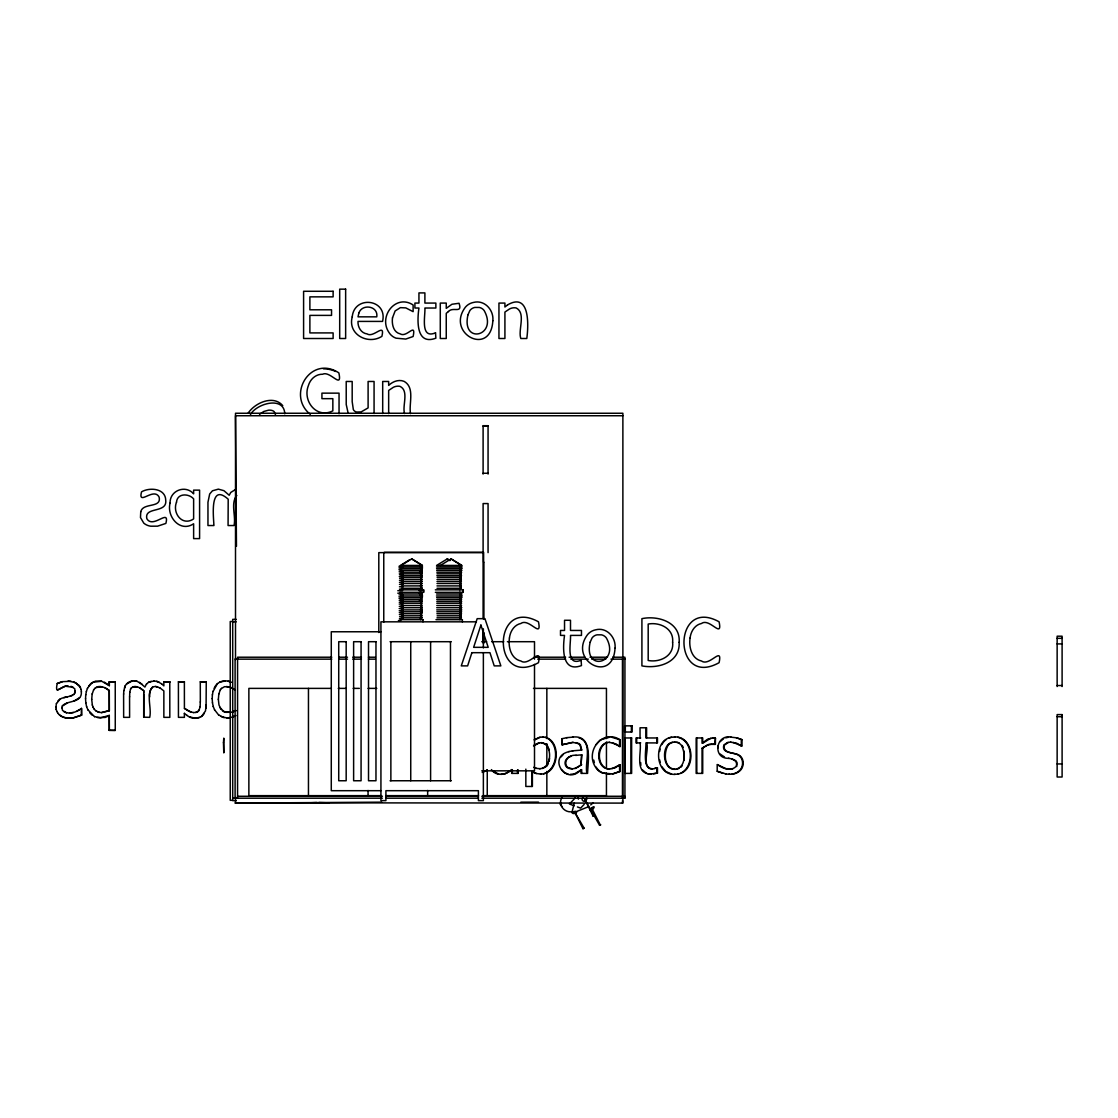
<?xml version="1.0" encoding="UTF-8"?>
<svg xmlns="http://www.w3.org/2000/svg" width="1118" height="1118" viewBox="0 0 1118 1118"><rect width="100%" height="100%" fill="white"/><g stroke="black" fill="none" stroke-linecap="round" stroke-linejoin="round"><path stroke-width="1.5" d="M68.31 686.131C62.301 684.006 54.307 697.255 57.214 683.489L62.217 681.659L71.035 681.281M57.912 713.2L59.492 714.975A13.514 13.514 -14.9 0 0 66.493 718.008L73.229 717.966L81.558 715.227L81.516 708.379L76.709 711.397M81.558 715.227L81.516 708.379M87.484 688.395L90.81 683.517L95.561 681.1L101.514 681.141L109.326 685.655L109.284 681.784L115.238 681.784L115.266 730.403L109.312 730.403L109.271 715.408L100.452 717.882L94.541 716.568M97.322 711.677L101.486 712.697L109.312 710.727L109.271 690.505L104.785 687.598M109.312 730.403L109.271 715.408M109.312 710.727L109.271 690.505M109.326 685.655L109.284 681.784M123.609 693.887L123.651 717.351L129.604 717.351L129.576 696.71M152.467 687.081C145.871 695.019 151.88 708.001 149.714 717.351L143.705 717.183L143.719 693.887M143.747 717.351L143.761 692.126M161.481 683.629L163.871 685.879L163.829 681.784L169.824 681.952L163.829 681.784M169.782 681.784L169.824 717.351L163.857 717.351L163.857 690.91L159.692 687.682M184.358 713.256L184.4 717.351L178.447 717.351L178.405 681.784L184.414 681.952L178.405 681.784M191.346 712.348L184.414 708.379L184.372 681.784M200.332 702.104L200.29 681.784L206.257 681.784L206.075 708.239M129.618 696.877L129.758 692.196M149.714 696.877C148.708 691.86 151.377 684.468 157.666 686.941M200.122 706.786L200.29 701.936M85.569 698.708L85.737 694.697M212.224 698.708L212.392 694.697M123.651 694.054L123.805 690.561M143.803 692.294L143.845 690.854L139.484 687.598M206.243 704.759L205.446 711.006L201.436 716.596M91.718 699.379L92.165 693.845M218.373 699.379L218.821 693.845M717.994 747.914L718.217 745.636M684.174 760.142L684.174 751.184M549.217 761.148L549.525 758.284M284.755 413.814C284.265 395.8 256.665 403.374 250.46 414.568M593.183 816.21L594.329 815.749L593.183 816.21L584.756 799.3L599.569 825.266L600.45 825.252L591.883 808.426L591.017 808.44M584.113 828.214L582.967 828.676L574.54 811.78L584.085 828.117L582.967 828.676M599.569 825.266L600.701 824.707M55.942 707.149L56.403 703.46M81.362 691.735C82.089 703.376 67.583 699.994 62.273 705.947L62.035 707.974M75.283 690.938L74.123 694.418M75.018 693.048L74.78 688.758L70.993 686.27M572.025 812.031L572.067 812.716A2.809 1.467 -1 0 0 573.241 813.527L576.133 813.359L576.678 812.101A2.809 1.467 -1 0 0 575.504 811.291L572.025 812.031L574.359 802.906M85.779 694.865L86.379 691.259M212.434 694.865L213.035 691.259M736.72 766.473L736.93 762.141M123.846 690.714L125.328 685.627M659.634 751.492L660.165 749.032M730.99 742.142L727.636 742.464L723.891 744.937C721.138 753.588 733.422 752.232 738.187 754.999C743.875 758.172 743.889 767.018 739.082 771.001A13.514 13.402 -90 0 1 732.136 774.033M728.293 742.464L724.534 744.937C721.795 753.588 734.079 752.232 738.83 754.999C744.518 758.172 744.532 767.018 739.725 771.001A13.514 13.402 -90 0 1 732.793 774.033L728.866 774.243M129.8 692.363L130.554 688.954M200.08 706.618L199.186 710.028A4.584 4.584 0 0 1 195.678 712.501L193.554 712.501M86.421 691.427L87.442 688.227M213.077 691.427L217.465 683.517M92.207 693.999L93.605 689.82M218.862 693.999L220.274 689.82M124.433 688.003C125.677 682.427 131.714 679.632 136.955 681.351M562.061 797.386C557.714 803.8 563.29 812.031 570.683 811.836M575.239 812.171L574.219 812.479M56.445 703.627L60.358 698.806M139.596 682.357L144.907 687.081L146.416 684.118M214.139 688.395C216.654 681.687 224.83 678.878 231.049 682.315M547.303 765.327L548.421 763.44M62.315 706.101L67.304 702.956M130.596 689.107L131.323 687.849M661.786 744.602L663.687 741.891A14.115 14.003 -90 0 1 666.021 739.739M596.146 744.546L600.352 739.906L609.841 737.139M204.398 713.144C201.03 719.335 192.058 719.796 187.055 715.38M93.66 689.988L94.723 688.353M220.316 689.988L221.392 688.353M248.112 413.171C254.89 402.857 273.393 394.542 282.756 405.652M582.883 797.651L582.478 798.14A2.194 1.845 -46.6 0 0 582.157 799.817L583.163 801.033A2.767 2.32 -46.6 0 0 584.938 801.089L586.419 799.929A2.194 1.845 -46.6 0 0 586.754 798.252L586.545 797.749M561.166 756.844L563.151 754.524M88.979 685.781L93.06 682.162L101.556 681.295M680.764 767.325L682.134 765.858M575.379 797.763L569.425 804.01L574.219 805.771M584.183 804.373L580.619 808.118L577.419 806.944M720.02 741.737L723.528 738.802M126.641 683.978L131.882 681.141M79.532 697.674L73.634 701.307M235.507 659.802L235.507 413.255L622.88 413.255L622.88 803.101L235.507 802.766M146.458 684.272L148.554 682.232L154.158 680.96M590.723 804.918L593.225 802.738M702.076 773.39L702.076 748.235L708.896 744.35L715.101 744.364M702.076 748.235L707.177 745.133L711.928 744.085M259.544 414.359L263.736 411.494L268.572 410.166A10.705 6.498 -28.4 0 1 274.217 411.69L275.461 414.652M619.875 764.698L615.249 767.8L609.1 769.002M57.926 700.93C62.105 696.081 69.358 697.911 74.081 694.25M236.82 495.428C230.252 503.324 236.205 516.25 234.025 525.544L228.072 525.544L228.198 499.201C209.401 482.389 213.538 516.628 213.929 525.544L207.962 525.544L207.962 502.248L209.681 493.974L212.462 490.788L218.359 489.139L223.949 490.69L229.204 495.26L230.769 492.451L235.507 489.502M131.365 688.003C135.18 684.104 141.12 688.52 143.845 690.854M94.778 688.52C98.943 684.272 105.539 687.514 109.312 690.658M221.434 688.52L224.522 686.69L229.078 686.913M581.053 764.67L581.695 754.832L581.053 764.67C577.391 768.15 571.34 770.595 566.77 767.325C561.348 760.925 569.733 754.133 576.371 755.363M581.695 764.67L575.057 768.583M57.242 690.03L65.431 686.228L73.299 687.36M533.971 745.231L538.583 742.939L541.699 742.659M533.51 745.958L539.239 742.939M545.905 766.808L542.328 768.513M605.607 743.177C596.9 748.305 597.138 765.704 607.479 768.793M411.731 558.888L401.041 565.442L422.422 565.442L411.731 558.888L422.325 565.442M449.939 560.523L447.284 558.888L436.593 565.442L461.79 565.442L451.099 558.888L440.394 565.442M587.998 806.916L576.93 811.375M534.069 739.837L539.449 737.321L543.152 736.986M534.725 739.837L540.092 737.321M680.834 773.153C694.432 766.529 693.384 740.759 677.815 737.279M79.42 709.706C74.934 712.697 69.148 714.332 64.075 711.831M483.787 771.574L487.336 770.176L482.221 772.44M611.923 768.709L620.211 764.698L620.211 771.392L612.273 773.935M620.211 771.392L612.916 773.935L602.56 773.055A13.709 13.598 -90 0 1 595.447 767.06C584.882 750.891 602.756 728.419 620.211 739.864L620.211 746.558L612.301 742.785M109.312 715.576L105.162 717.449L97.364 717.56M231.775 717.281L234.542 716.037M231.817 717.449L235.968 715.576M571.172 756.285C566.183 757.207 563.961 763.622 567.427 767.325L572.388 768.877M148.596 682.385L151.196 681.323M520.848 802.179L538.527 802.137M81.516 715.059L73.187 717.812L66.451 717.84A13.514 13.514 -14.9 0 1 59.45 714.807M109.271 710.559L101.431 712.529M235.926 710.559L231.915 712.11L235.968 710.727M710.727 738.257L702.719 743.232L702.719 737.964L696.165 737.964L696.165 773.39L702.719 773.39L702.719 748.235M62.259 681.812L57.214 683.489M96.19 687.472L102.423 686.913M654.533 768.415L657.468 767.703L657.468 773.069L650.285 774.089M657.132 767.703C641.005 774.76 646.26 750.849 645.952 742.911L657.468 742.911L657.468 737.964L645.952 737.964L645.952 727.776M569.258 751.589C546.674 756.481 565.848 786.82 581.053 769.617L581.053 773.39L587.579 773.39C587.914 761.526 593.211 734.386 572.556 737.111M219.715 682.162L225.137 680.96M543.558 773.754C558.469 769.436 560.006 742.673 545.36 737.279M70.21 696.053L72.502 695.256M607.563 742.52C594.916 744.812 595.978 769.631 609.743 769.002M676.586 769.016C685.949 766.11 685.348 752.554 681.505 745.468A8.022 7.952 -90 0 0 676.6 742.324M679.129 768.387C665.587 773.935 661.031 754.175 667.306 745.468A8.078 8.008 -90 0 1 672.253 742.324L675.076 742.114M132.413 687.235L137.486 686.913M562.186 744.784L572.528 742.366L579.306 743.582M677.815 774.061C696.863 771.196 694.613 735.63 674.433 736.986M199.479 717.407L195.119 718.175L189.599 716.918M63.838 697.674L67.29 696.891M573.185 742.366L561.837 744.784L561.837 738.719L567.175 737.67M725.764 737.852L728.293 737.293M653.443 773.81L657.468 773.069M568.615 751.589L573.017 750.849M69.54 713.005L73.327 712.459M221.196 716.568L227.15 718.049L230.224 717.49M227.15 718.049L230.266 717.644M713.032 737.964L707.708 739.152L702.076 743.232L702.076 737.964M732.751 768.863L725.973 768.667L717.197 764.572L717.197 771.266L726.099 774.005M500.892 774.369L505.001 773.922L512.31 769.617L512.31 773.39M570.292 774.369L574.386 773.922L581.695 769.617L581.695 773.39M230.643 712.25L225.906 712.32L222.314 710.615M230.685 712.418L224.019 711.845L219.771 707.247M540.497 774.089C559.922 774.634 562.158 737.642 542.51 736.986M606.92 742.52L609.743 742.31M575.728 755.363L581.695 754.832M539.519 768.723C551.635 768.457 552.837 746.978 543.055 742.869M566.519 737.67L573.213 737.111M675.076 736.986L671.066 737.279A14.115 14.003 -90 0 0 663.03 741.891C654.226 752.526 658.628 775.361 675.076 774.369M674.433 774.369L678.458 774.061M572.374 750.849L581.695 750.08L580.312 744.42M339.047 413.758L339.047 393.145L321.928 393.145L321.928 398.665L332.843 398.665L332.843 410.865C316.324 419.138 302.209 400.649 308.484 385.361C310.259 379.128 315.975 374.027 322.655 374.237C330.271 370.407 342.527 390.154 338.866 372.881C310.776 354.42 286.124 395.101 310.329 414.373M731.116 737.111C715.604 733.995 712.18 759.122 729.034 758.325M316.646 802.528L311.139 802.752L329.321 802.864L318.951 802.514M235.115 803.101L381.685 802.165M622.88 415.742L235.507 415.742L236.457 546.353M483.102 426.028L488.063 426.028M483.102 473.249L488.063 473.249M384.299 552.306L483.619 552.306L483.619 562.242M483.102 552.627L378.806 552.627L378.806 632.522M447.214 558.888L449.883 560.523M451.029 558.888L461.692 565.442M409.663 559.755L399.042 566.323L403.025 566.323M400.957 566.994L422.506 566.994M436.509 566.994L461.874 566.994L459.875 565.442M398.958 567.86L402.983 567.86M401.027 568.615L422.436 568.615L420.466 566.994M436.579 568.615L461.804 568.615M399.028 569.495L401.46 569.495M401.096 570.334L422.352 570.334M436.663 570.334L461.72 570.334L459.875 568.615M399.112 571.2L403.067 571.2M419.599 571.2L420.354 571.2M401.264 572.206L422.185 572.206L420.508 570.334L422.101 572.206M436.817 572.206L461.552 572.206L459.875 570.334M399.266 573.073L403.179 573.073M401.446 573.827L422.003 573.827L420.508 572.206L421.919 573.827M436.998 573.827L461.371 573.827L459.875 572.206M399.447 574.694L403.291 574.694M401.278 575.714L422.171 575.714M436.831 575.714L461.538 575.714L459.833 573.827M399.28 576.581L403.179 576.581M401.586 577.447L421.863 577.447L420.508 575.714L421.779 577.447M437.138 577.447L461.231 577.447L459.875 575.714M399.587 578.313L403.374 578.313M401.46 579.473L421.989 579.473M437.012 579.473L461.357 579.473L459.875 577.447M399.461 580.34L403.305 580.34M401.46 581.486L422.003 581.486M437.012 581.486L461.371 581.486L459.875 579.473M399.461 582.366L403.291 582.366M401.46 583.512L421.989 583.512M437.012 583.512L461.357 583.512L459.875 581.486M399.475 584.393L403.305 584.393M401.446 585.902L422.017 585.902L420.508 583.512L421.919 585.902M436.998 585.902L461.385 585.902L459.875 583.512M399.447 586.768L403.291 586.768M401.446 588.292L422.003 588.292M436.998 588.292L461.371 588.292L459.875 585.902M399.461 589.158L403.291 589.158M399.797 589.843L423.666 589.843L423.61 592.33L399.797 592.33M435.349 589.843L463.034 589.843M397.798 590.709L402.592 590.709M419.138 590.709L421.668 590.709M435.349 592.33L463.034 592.33M397.798 593.197L402.256 593.197M419.138 593.197L421.668 593.197M401.041 594.007L422.422 594.007L420.508 592.33L422.325 594.007M436.593 594.007L461.79 594.007L459.875 592.33M399.042 594.888L403.025 594.888M419.669 594.888L420.424 594.888M400.915 595.978L422.548 595.978L420.508 594.007L422.45 595.978M436.467 595.978L461.902 595.978L459.875 594.007M398.916 596.844L402.955 596.844M401.082 597.669L422.38 597.669L420.508 595.978L422.283 597.669M436.635 597.669L461.748 597.669L459.875 595.978M399.084 598.535L403.053 598.535M401.236 599.514L422.213 599.514L420.466 597.669M436.789 599.514L461.58 599.514L459.833 597.669M399.238 600.38L403.165 600.38M419.46 600.38L420.214 600.38M401.264 601.386L422.199 601.386L420.508 599.514L422.101 601.386M436.817 601.386L461.566 601.386L459.875 599.514M399.266 602.253L403.165 602.253M401.222 603.217L422.227 603.217L420.466 601.386M436.775 603.217L461.594 603.217L459.833 601.386M399.224 604.083L403.151 604.083M401.264 605.481L422.185 605.481L420.466 603.217M436.817 605.481L461.552 605.481L459.833 603.217M399.266 606.361L403.179 606.361M401.18 607.689L422.283 607.689L420.508 605.481L422.185 607.689M436.733 607.689L461.65 607.689M399.182 608.555L403.123 608.555M401.18 609.897L422.269 609.897L420.508 607.689L422.171 609.897M436.747 609.897L461.636 609.897M399.196 610.763L403.123 610.763M401.292 611.784L422.171 611.784M436.845 611.784L461.538 611.784L459.875 609.897M399.294 612.65L403.193 612.65M401.348 613.726L422.115 613.726L420.466 611.784M436.9 613.726L461.482 613.726M399.35 614.593L403.221 614.593M401.544 615.808L421.905 615.808L420.508 613.726L421.807 615.808M437.11 615.808L461.273 615.808M399.559 616.675L403.346 616.675M401.418 617.807L422.031 617.807L420.508 615.808L421.933 617.807M436.984 617.807L461.399 617.807L459.875 615.808M399.433 618.673L403.277 618.673M236.191 619.358L232.698 619.358L232.698 800.628L236.191 800.628M400.412 619.665L423.037 619.665M435.964 619.665L462.405 619.665L462.307 621.832M398.413 620.532L400.817 620.532M232.726 621.524L230.238 621.524L230.238 800.32L232.726 800.32M232.698 621.832L236.191 621.832M476.422 621.832L380.931 621.832L380.931 800.628L385.906 800.628L385.906 790.692L478.406 790.692L478.406 800.628L483.367 800.628L483.367 653.08M380.931 631.768L331.277 631.768L331.277 790.692L380.931 790.692M1057.139 638.322L1062.1 638.322M390.07 641.704L451.267 641.704M481.774 641.704L486.679 641.704M491.627 641.704L503.715 641.704M507.39 641.704L534.502 641.704L534.502 659.159M1057.139 643.912L1062.1 643.912M331.78 657.216L237.561 657.216L237.561 798.196L382.384 798.196M338.768 657.216L347.488 657.216M352.729 657.216L361.449 657.216M368.423 657.216L375.41 657.216M534.194 657.216L565.61 657.216M569.09 657.216L584.798 657.216M590.038 657.216L607.479 657.216M612.72 657.216L624.934 657.216L624.934 798.196L481.844 798.196M237.575 658.907L235.101 658.907L235.101 797.959L237.575 797.959M624.948 658.907L622.46 658.907L622.46 797.959L624.948 797.959M237.561 659.145L331.78 659.145M338.768 659.145L347.488 659.145M352.729 659.145L361.449 659.145M368.423 659.145L375.41 659.145M537.688 659.145L565.61 659.145M570.837 659.145L588.292 659.145M591.771 659.145L605.732 659.145M610.973 659.145L624.934 659.145M109.326 681.952L115.238 681.784M206.299 681.952L200.29 681.784M1057.139 685.544L1062.1 685.544M330.551 688.381L248.867 688.381L248.867 795.653L381.406 795.653M338.265 688.381L345.965 688.381M353.162 688.381L359.325 688.381M368.06 688.381L376.78 688.381M533.482 688.381L606.445 688.381L606.445 738.565M1057.139 716.722L1062.1 716.722M109.271 730.25L115.266 730.403M640.684 737.964L636.044 737.964L636.044 742.911L640.684 742.911M713.06 744.127L715.422 744.364L715.422 738.146L714.779 744.364M561.837 738.719L562.494 744.784M736.343 737.838L741.961 739.669L741.961 746.055L733.156 742.408M612.035 737.349L620.211 739.864M581.695 750.08L579.669 744.42L575.896 742.604M1057.139 763.943L1062.1 763.943M481.774 770.833L534.502 770.833L534.502 664.385M717.197 771.266L722.927 773.293M390.07 780.755L451.267 780.755M385.836 795.653L478.518 795.653M483.255 795.653L606.445 795.653L606.445 773.167M237.561 796.268L382.384 796.268M385.878 796.268L478.364 796.268M481.844 796.268L624.934 796.268M232.698 798.14L236.191 798.14M385.878 798.196L478.364 798.196M712.39 737.964L714.402 738.006M68.142 680.932L75.842 682.791L80.51 687.556M725.456 774.005L729.509 774.243M647.993 773.908L650.928 774.089M609.841 774.173L603.203 773.055A13.709 13.598 -90 0 1 596.09 767.06M730.333 742.142L736.594 743.19L741.639 746.055M674.433 742.114L677.242 742.324A8.022 7.952 -90 0 1 679.143 742.953M675.076 769.226C663.854 768.765 663.575 752.861 667.963 745.468A8.078 8.008 -90 0 1 672.91 742.324M541.056 742.659L546.828 744.532L549.371 750.024M535.732 768.318L540.162 768.723M226.549 686.48L231.454 687.598M154.116 680.806L159.217 682.246M730.459 737.111L736.986 737.838L741.961 739.669M541.14 774.089L535.871 773.474L531.749 771.616L531.749 786.457M134.02 680.806L136.913 681.183L142.238 684.44M193.61 712.655L188.9 711.258L184.414 708.379M713.745 738.006L715.422 738.146M609.1 742.31L615.85 743.889L619.875 746.558M155.64 686.48L159.748 687.836M652.381 768.849C640.726 767.661 649.572 749.577 646.595 742.911M728.391 758.325C732.667 758.549 738.509 761.232 736.077 766.473C731.018 771.63 722.41 768.555 717.504 764.572M648.65 773.908C634.507 771.769 641.844 751.631 640.041 742.911M671.611 774.061L665.853 771.546L661.716 766.599M568.168 774.159L564.338 772.552L561.46 769.603M498.782 774.159L493.345 771.224M731.997 758.982L736.063 760.799M99.292 712.473L95.659 710.615M578.663 737.67C593.518 742.17 584.365 762.965 586.936 773.39M66.535 712.837L62.524 710.447L61.993 707.806M224.061 717.714L218.667 714.933M228.17 681.141L231.007 682.148M533.719 767.269L536.374 768.318M156.758 681.128L161.537 683.797M73.55 681.687L79.336 685.558L81.181 689.61M724.52 756.998L719.824 753.867M533.775 772.231L536.514 773.474M646.623 773.39L642.207 769.715M104.351 682.148L109.271 685.488M232.572 688.325L234.808 689.778M231.496 687.766L234.85 689.932M94.583 716.736L87.903 709.79M184.4 713.424L187.097 715.534M459.833 565.442L461.776 566.994M459.833 566.994L461.748 568.615M459.833 592.33L461.692 594.007M459.833 595.978L461.65 597.669M459.833 568.615L461.622 570.334M459.833 594.007L461.818 595.978M218.709 715.101L214.558 709.79M89.789 712.809L92.053 715.101M94.233 709.133L95.701 710.782M459.833 572.206L461.287 573.827M459.833 599.514L461.468 601.386M459.833 570.334L461.468 572.206M459.833 609.897L461.441 611.784M578.439 799.104L577.894 798.182A2.194 1.845 -46.6 0 1 577.852 797.623M559.992 804.024L562.074 806.581M459.833 611.784L461.427 613.726M459.833 605.481L461.552 607.689L459.875 605.481M491.431 769.603C495.973 776.689 506.412 774.998 511.653 769.617L511.653 773.39L518.193 773.39L518.193 769.925M459.833 607.689L461.538 609.897L459.875 607.689M459.833 575.714L461.147 577.447M459.833 615.808L461.301 617.807M459.833 579.473L461.273 581.486M459.833 577.447L461.259 579.473M420.466 581.486L421.947 583.512M459.833 613.726L461.175 615.808L459.875 613.726M459.833 583.512L461.287 585.902M459.833 585.902L461.273 588.292M220.945 709.301L218.974 704.955L218.331 699.211M93.115 707.247L94.275 709.301M56.808 711.314L57.954 713.368M682.162 745.468L683.238 747.355M348.075 412.849L346.217 404.464L346.217 381.476L352.184 381.476L352.184 401.641L353.33 409.565A4.584 4.584 0 0 0 356.838 412.039L361.17 411.899L368.101 407.916L368.101 381.476L374.069 381.476L374.069 413.52M213.231 706.492L214.6 709.958M86.575 706.492L87.945 709.958M92.319 704.955L93.157 707.414M56.124 709.203L56.85 711.467M593.756 760.114L594.357 762.63M659.62 759.779L660.151 762.196M212.448 702.747L213.272 706.66M85.779 702.747L86.617 706.66M91.676 699.211L92.361 705.123M55.9 706.981L56.166 709.371M81.139 689.457L81.418 691.902M212.182 698.554L212.49 702.915M85.527 698.554L85.834 702.915M640.684 762.546L640.852 765.341M1062.1 686.536L1062.1 636.198L1057.139 636.198L1057.139 686.536M741.304 739.669L741.304 746.055M696.807 737.964L696.807 773.39M656.825 737.964L656.825 742.911M656.825 767.703L656.825 773.069M646.595 737.964L646.595 727.776L640.041 727.776L640.041 737.964M636.687 737.964L636.687 742.911M631.39 725.848L631.39 732.024M630.985 737.964L630.985 773.39M625.311 725.848L625.311 732.024M622.488 800.628L622.488 803.101M619.568 739.864L619.568 746.558M619.568 764.698L619.568 771.392M606.445 742.017L606.445 767.982M546.842 688.381L546.842 738.565M546.842 743.75L546.842 766.249M546.842 771.434L546.842 795.653M532.392 771.616L532.392 786.457L525.837 786.457L525.837 769.128M517.536 769.925L517.536 773.39M488.063 474.074L488.063 425.706L483.102 425.706L483.102 474.074M488.063 552.627L488.063 503.561L483.102 503.561L483.102 618.631M487.252 769.701L487.252 795.653M483.912 562.242L483.912 618.967M483.912 632.732L483.912 643.046M483.367 628.777L483.367 647.881M483.102 632.173L483.102 642.948M459.875 588.292L459.833 589.843M459.833 617.807L459.875 619.665M450.47 641.704L450.47 780.755M430.598 641.704L430.598 780.755M427.649 790.468L427.649 795.653M423.568 589.843L423.568 592.33M422.953 619.665L422.995 621.832M420.508 588.292L420.466 589.843M420.508 617.807L420.466 619.665M410.739 641.704L410.739 780.755M410.53 413.618C408.601 403.836 415.295 387.597 404.059 381.35C398.651 379.142 392.656 381.559 388.659 385.403L388.659 381.476L382.691 381.476L382.691 413.52M404.576 413.534C402.005 405.96 409.398 390.643 399.867 386.325A10.174 10.174 0 0 0 393.27 387.359L388.659 390.448L388.659 413.59M390.867 641.704L390.867 780.755M383.767 552.627L383.767 622.111M368.06 790.468L368.06 795.653M308.456 688.381L308.456 795.653M235.507 797.539L235.507 803.101M668.69 738.201A14.115 14.003 -90 0 1 671.722 737.279M323.423 368.814A30.27 30.27 0 0 1 335.707 371.442M199.144 709.86A4.584 4.584 0 0 1 195.636 712.334M591.981 809.753A2.515 0.797 -42.2 0 0 594.147 806.972L594.021 806.805A2.515 0.797 -42.2 0 0 591.729 807.923A2.515 0.797 -42.2 0 0 590.29 810.131M590.667 810.34A2.515 0.797 -42.2 0 1 590.416 810.298M223.46 742.659L223.782 752.903L223.782 738.132L223.46 742.659M170.09 503.044C166.414 516.488 179.998 532.909 193.624 523.769L193.624 538.61L199.591 538.61L199.591 490.131L193.624 490.131L193.624 493.835C185.504 484.429 169.643 490.536 170.09 503.044M392.502 317.819C391.663 323.927 393.256 332.381 400.3 333.905C406.882 337.985 416.231 321.621 413.129 336.504L405.778 339.061L395.982 338.167A13.709 13.709 0 0 1 388.798 332.186C378.303 316.31 395.814 293.657 413.129 304.976L413.129 311.67L405.806 307.897L400.37 307.646L395.143 310.93L392.502 317.819M492.828 320.81C490.788 357.355 445.271 333.416 465.535 307.003A14.115 14.115 0 0 1 473.641 302.405C484.653 299.596 494.03 310.175 492.828 320.81M509.445 637.987C508.061 646.847 510.898 658.809 520.918 661.017C528.982 666.873 542.118 645.226 538.471 662.681C491.529 688.828 491.696 595.964 538.471 621.804C542.09 639.552 529.052 617.555 520.876 623.481C514.126 624.864 510.143 631.53 509.445 637.987M615.026 648.188C612.985 684.747 567.469 660.808 587.733 634.395A14.115 14.115 0 0 1 595.838 629.783C606.85 626.988 616.228 637.553 615.026 648.188M690.086 637.987C688.702 646.847 691.539 658.809 701.545 661.017C709.623 666.873 722.759 645.226 719.098 662.681C672.17 688.828 672.337 595.964 719.098 621.804C722.731 639.552 709.692 617.555 701.517 623.481C694.767 624.864 690.784 631.53 690.086 637.987M352.24 316.883C347.418 334.394 368.046 345.21 381.895 336.35C385.333 321.872 373.65 338.251 367.123 333.919C361.114 333.206 357.648 327.071 358.012 321.411L382.566 321.411C387.834 298.897 354.182 295.026 352.24 316.883M672.617 642.221C674.238 655.973 659.913 662.736 648.188 660.486L648.188 624.054C659.83 621.874 674.07 628.609 672.617 642.221M176.504 502.192C172.116 513.134 182.276 526.578 193.624 518.92L193.624 498.852C188.746 493.304 177.189 493.038 176.504 502.192M467.967 314.801C461.021 345.127 498.488 336.266 484.178 310.58A8.022 8.022 0 0 0 479.217 307.436L474.843 307.436A8.078 8.078 0 0 0 469.853 310.58L467.967 314.801M590.15 642.193C583.205 672.505 620.672 663.645 606.361 637.959A8.022 8.022 0 0 0 601.414 634.828L597.026 634.828A8.078 8.078 0 0 0 592.051 637.959L590.15 642.193M679.143 642.319C680.345 662.527 658.153 669.095 641.914 665.881L641.914 618.659C658.125 615.207 680.736 622.321 679.143 642.319M140.742 511.82L140.477 517.564L143.803 523.168A13.514 13.514 0 0 0 150.804 526.201L157.554 526.173L165.883 523.42C169.894 507.642 152.9 529.415 146.835 518.64C144.068 506.202 167.49 513.735 165.716 500.081C165.408 488.273 149.546 487.127 141.553 491.836C137.64 506.664 153.753 486.707 159.119 497.105C161.789 508.55 142.88 502.22 140.742 511.82M358.906 312.886L358.012 316.841L376.766 316.841C378.485 305.941 362.288 303.467 358.906 312.886M471.894 652.688L467.617 665.881L461.273 665.881L477.19 618.659L484.933 618.659L500.85 665.881L494.226 665.881L489.95 652.688L471.894 652.688M480.908 625.074L473.641 647.336L488.203 647.336L480.908 625.074M448.43 311.545L446.25 313.347L446.25 338.502L440.282 338.502L440.282 303.076L446.25 303.076L446.25 308.344L451.938 304.264L459.051 303.271C462.74 314.088 452.818 306.36 448.43 311.545M507.558 304.907L504.917 307.003L504.917 303.076L498.949 303.076L498.949 338.502L504.917 338.502L504.917 312.048L509.529 308.959A10.174 10.174 0 0 1 516.125 307.939C526.312 313.124 517.788 330.006 520.834 338.502L526.788 338.502C528.493 326.414 530.379 291.588 507.558 304.907M435.531 332.829C419.823 339.537 425.469 315.542 424.896 308.023L435.866 308.023L435.866 303.076L424.896 303.076L424.896 292.902L418.943 292.902L418.943 303.076L414.904 303.076L414.904 308.023L418.943 308.023C417.168 320.167 415.868 345.728 435.866 338.181L435.531 332.829M581.122 660.207C565.415 666.929 571.074 642.92 570.501 635.401L581.472 635.401L581.472 630.454L570.501 630.454L570.501 620.28L564.534 620.28L564.534 630.454L560.509 630.454L560.509 635.401L564.534 635.401C562.773 647.546 561.46 673.106 581.472 665.573L581.122 660.207M345.644 289.157L339.69 289.157L339.69 338.502L345.644 338.502L345.644 289.157M333.122 291.281L303.593 291.281L303.593 338.502L333.122 338.502L333.122 332.912L309.882 332.912L309.882 315.388L331.543 315.388L331.543 309.798L309.882 309.798L309.882 296.857L333.122 296.857L333.122 291.281M346.175 641.704L338.726 641.704L338.726 780.755L346.175 780.755L346.175 641.704M361.072 641.704L353.623 641.704L353.623 780.755L361.072 780.755L361.072 641.704M375.969 641.704L368.521 641.704L368.521 780.755L375.969 780.755L375.969 641.704M1062.1 714.598L1057.139 714.598L1057.139 777.01L1062.1 777.01L1062.1 714.598M632.033 725.848L624.655 725.848L624.655 732.024L632.033 732.024L632.033 725.848M631.628 737.964L625.074 737.964L625.074 773.39L631.628 773.39L631.628 737.964M422.408 566.994L420.466 565.442L422.45 566.994M422.255 570.334L420.466 568.615L422.297 570.334M422.087 575.714L420.466 573.827L422.129 575.714M422.073 611.784L420.466 609.897L422.115 611.784M421.905 581.486L420.466 579.473L421.961 581.486M421.905 579.473L420.466 577.447L421.947 579.473M421.905 588.292L420.466 585.902L421.961 588.292M462.978 592.33L462.978 589.843L462.936 592.33"/></g></svg>
